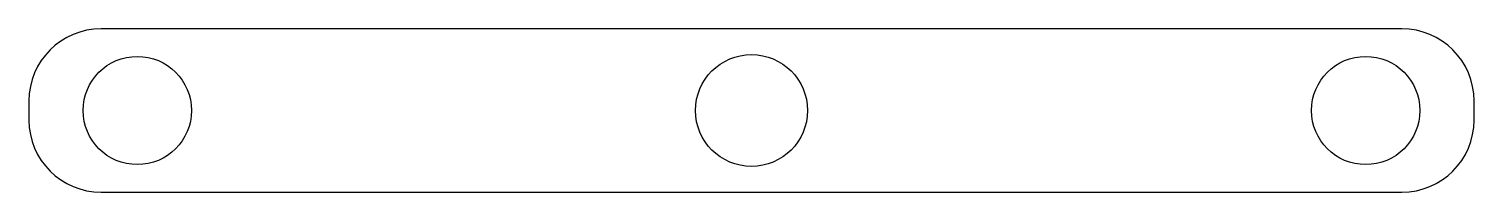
# Model space of a CAD drawing. Header units: millimetres. Extents: x -20 to 20, y -2.3 to 2.3.
import ezdxf

# ---------------------------------------------------------------- set-up
doc = ezdxf.new("R2010")
doc.units = ezdxf.units.MM

msp = doc.modelspace()

# ---------------------------------------------------------------- linework, layer by layer
at = {"color": 7, "linetype": 'Continuous', "lineweight": 25}
for p, q in [((18, 2.264), (-18, 2.264)), ((-20, 0.264), (-20, -0.264)), ((20, -0.264), (20, 0.264)), ((-18, -2.264), (18, -2.264))]:
    msp.add_line(p, q, dxfattribs=at)
for centre, radius in [((-17, 0), 1.5), ((0, 0), 1.55), ((17, 0), 1.5)]:
    msp.add_circle(centre, radius, dxfattribs=at)
for centre, start, end in [((-18, 0.264), 90, 180), ((18, 0.264), 0, 90), ((-18, -0.264), 180, 270), ((18, -0.264), 270, 0)]:
    msp.add_arc(centre, 2, start, end, dxfattribs=at)

doc.saveas('drawing.dxf')
